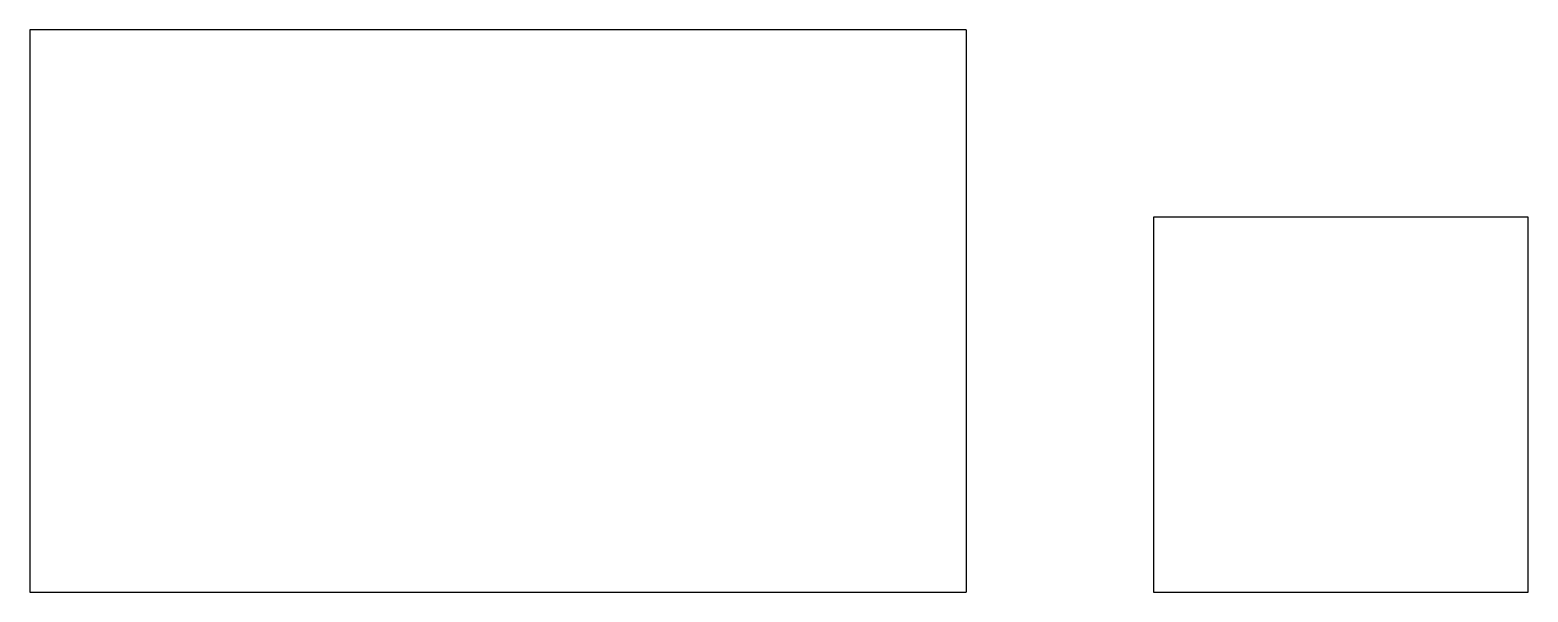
# Model space of a CAD drawing. Header units: inches. Extents: x 0 to 16, y 0 to 6.
import ezdxf

# ---------------------------------------------------------------- set-up
doc = ezdxf.new("R2010")
doc.units = ezdxf.units.IN

msp = doc.modelspace()

# ---------------------------------------------------------------- linework, layer by layer
for p, q in [((0, 6), (0, 0)), ((10, 6), (0, 6)), ((10, 6), (10, 0)), ((12, 4), (12, 0)), ((16, 4), (12, 4)), ((16, 0), (16, 4)), ((0, 0), (10, 0)), ((12, 0), (16, 0))]:
    msp.add_line(p, q)

doc.saveas('drawing.dxf')
